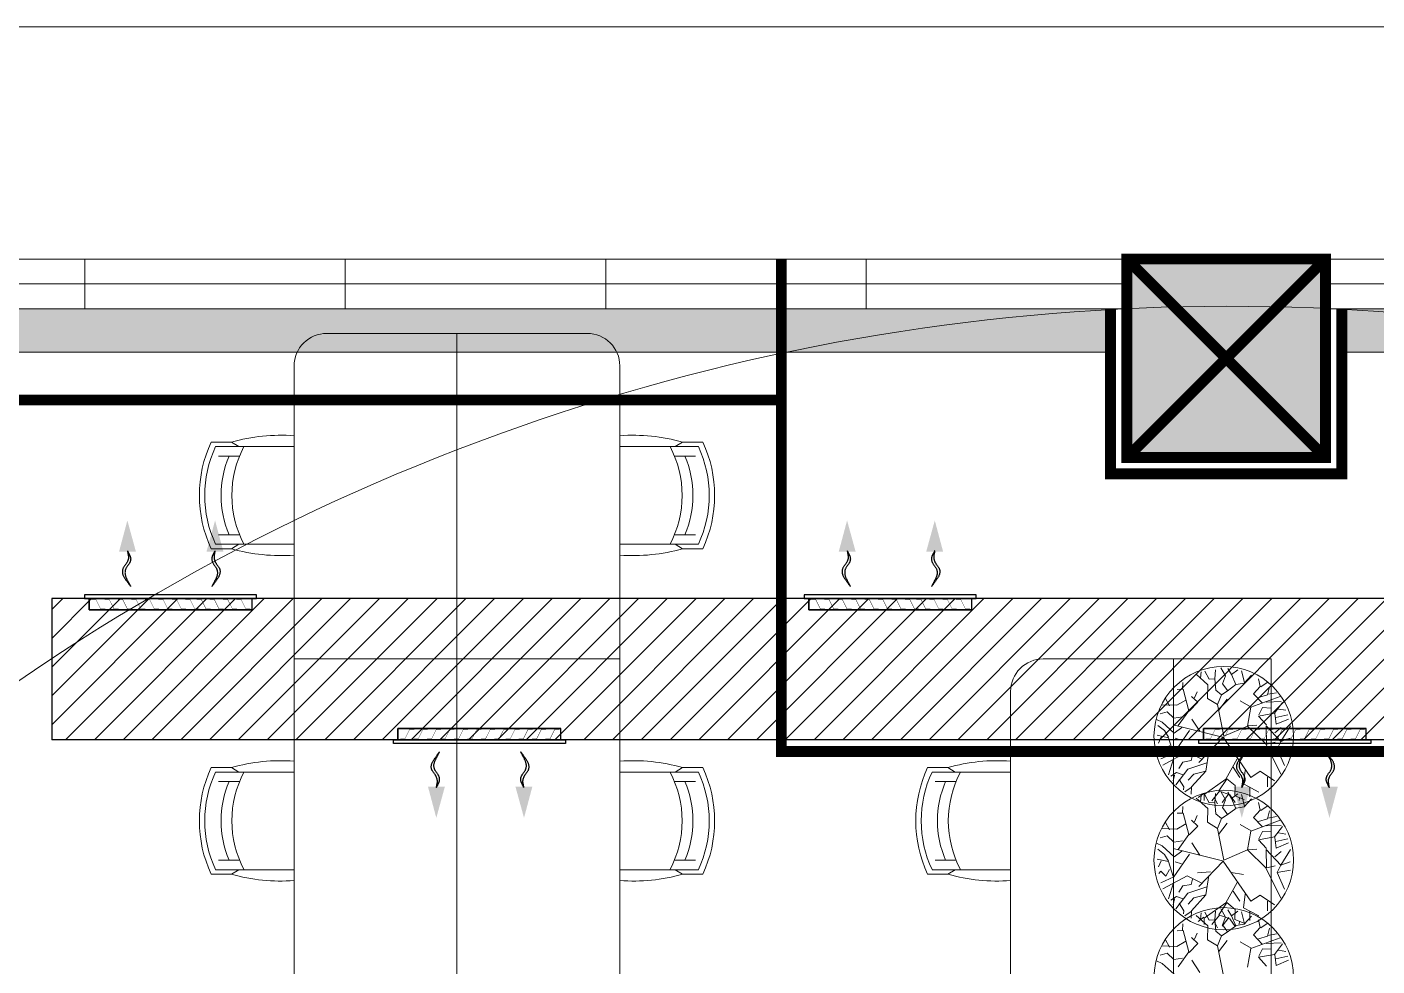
# Model space of a CAD drawing. Header units: millimetres. Extents: x -81374 to 485233, y -39075 to 157313.
# Drawn here: x 41221 to 47439, y 38947 to 43275 of the extents above; entities that cross this region are included whole.
import ezdxf
from ezdxf.enums import TextEntityAlignment as Align

# ---------------------------------------------------------------- set-up
doc = ezdxf.new("R2010")
doc.units = ezdxf.units.MM
doc.linetypes.add('CENTER', pattern=[2, 1.25, -0.25, 0.25, -0.25])
doc.linetypes.add('HIDDEN', pattern=[0.375, 0.25, -0.125])
for name, color, linetype in [('CEN', 252, 'CENTER'), ('Hatch 01_UC', 7, 'Continuous'), ('M-HVAC ELLIPTICAL DUCT', 6, 'Continuous'), ('M-HVAC-GRIL', 6, 'Continuous'), ('M-HVAC-INSULATION', 8, 'Continuous'), ('M-HVAC-SUPP', 4, 'Continuous')]:
    doc.layers.add(name, color=color, linetype=linetype)
for name, color, linetype, lineweight in [('G-IMPT', 8, 'Continuous', 5), ('ID - MODULAR', 44, 'Continuous', 5), ('ID-MODULAR', 44, 'Continuous', 9), ('M HVAC GRILLE', 6, 'Continuous', 13)]:
    doc.layers.add(name, color=color, linetype=linetype, lineweight=lineweight)
doc.styles.get("Standard").update_dxf_attribs({"font": 'arial.ttf'})

# ---------------------------------------------------------------- blocks, each defined once
blk = doc.blocks.new('ng')
at = {"layer": 'CEN', "color": 9, "linetype": 'Continuous', "lineweight": 0, "true_color": 0xc7c8ca}
for p, q in [((39209.2, -1846), (40124.2, -1846)), ((39209.2, -2761), (39209.2, -1846)), ((39209.2, -2761), (40124.2, -1846)), ((40124.2, -2761), (39209.2, -1846)), ((40124.2, -1846), (40124.2, -2761)), ((40124.2, -2761), (39209.2, -2761)), ((40124.2, -2761), (39234.6, -2761))]:
    blk.add_line(p, q, dxfattribs=at)
at = {"layer": 'CEN', "color": 9, "linetype": 'HIDDEN', "lineweight": 0, "ltscale": 1500, "true_color": 0xc7c8ca}
blk.add_line((41715.4, -2111), (47578.8, -2111), dxfattribs=at)
blk.add_lwpolyline([(41715.4, -2761), (41715.4, -491.1), (37615.4, -491.1), (37615.4, -2761.1)], dxfattribs=at)
at = {"layer": 'CEN', "color": 9, "linetype": 'Continuous', "lineweight": 0, "true_color": 0xc7c8ca}
blk.add_lwpolyline([(39134.2, -2532.3), (39134.2, -1771), (40199.2, -1771), (40199.2, -2532.3)], dxfattribs=at)
blk.add_lwpolyline([(40124.2, -2761), (39209.2, -2761), (39209.2, -1846), (40124.2, -1846)], close=True, dxfattribs=at)
blk = doc.blocks.new('floor plan 1')
at = {"layer": 'G-IMPT', "ltscale": 500}
h = blk.add_hatch(color=8, dxfattribs=at)
h.dxf.hatch_style = 1
h.paths.add_polyline_path([(10968.8, -80365.7), (11883.8, -80365.7), (11883.8, -81280.7), (10968.8, -81280.7)])
at = {"layer": 'G-IMPT', "color": 8, "ltscale": 500}
for p, q in [((11219.2, -79437.9), (11219.2, -73437.9)), ((11669.2, -73437.9), (11669.2, -79437.9)), ((11437.4, -77970), (11467, -78115.3)), ((11669.2, -77937.9), (11669.2, -79437.9)), ((12419.2, -79287.9), (12419.2, -77937.9)), ((14219.2, -79437.9), (14219.2, -77937.9)), ((14969.2, -77937.9), (14969.2, -79437.9)), ((14969.2, -77937.9), (14969.2, -79437.9)), ((15719.2, -79437.9), (15719.2, -77937.9)), ((11195.8, -78024.8), (11138.9, -78048.7)), ((11202.7, -78074), (11195.8, -78024.8)), ((11240.7, -78022.5), (11277.2, -78062.9)), ((11327.4, -78016.6), (11313.4, -78103.3)), ((11548.3, -77992.7), (11584, -78049)), ((11647.1, -78018.8), (11597.9, -78087.2)), ((11666.4, -77984.2), (11721.5, -78034.5)), ((11721.5, -78034.5), (11746.8, -78047)), ((11197.2, -78055.6), (11141.8, -78067.8)), ((11185, -78095), (11151.1, -78089.5)), ((11203.4, -78076.2), (11167.1, -78125.1)), ((11277.2, -78062.9), (11203.4, -78076.2)), ((11259.2, -78101.9), (11221.1, -78099.8)), ((11275.8, -78067.7), (11259.2, -78101.9)), ((11461.6, -78088), (11421.1, -78140.3)), ((11597.3, -78085.3), (11556.3, -78126.5)), ((11597.9, -78087.2), (11625.2, -78186.3)), ((11626.8, -78058.5), (11667.9, -78053)), ((11667.9, -78053), (11698.2, -78081.9)), ((11698.2, -78081.9), (11730.3, -78072.3)), ((11242.7, -78126.9), (11173.8, -78129.6)), ((11313.4, -78103.3), (11178, -78153.1)), ((11236.3, -78160), (11226.1, -78196.7)), ((11278.2, -78147.5), (11236.3, -78160)), ((11260.5, -78123.9), (11299.8, -78165.5)), ((11310.8, -78104.1), (11362.4, -78133.4)), ((11448.6, -78161.2), (11421.5, -78178.2)), ((11467, -78115.3), (11448.6, -78161.2)), ((11448.6, -78161.2), (11473.7, -78182.6)), ((11467, -78115.3), (11513.1, -78143.9)), ((11513.1, -78143.9), (11510.8, -78207.1)), ((11556.3, -78126.5), (11585.6, -78153.4)), ((11572.8, -78146.1), (11559.7, -78174.5)), ((11612.7, -78136.5), (11654.1, -78112.8)), ((11654.1, -78112.8), (11721.6, -78115)), ((11687.7, -78109.5), (11706.9, -78146.2)), ((11234.7, -78162.9), (11194.1, -78170.3)), ((11266.7, -78197.8), (11237.7, -78217.7)), ((11299.8, -78165.5), (11269.7, -78199.3)), ((11269.7, -78199.3), (11277.8, -78234.6)), ((11344, -78214.7), (11309.5, -78251.9)), ((11342.4, -78217.5), (11355.7, -78271.6)), ((11379.7, -78208.7), (11344, -78214.7)), ((11386.6, -78236.2), (11344.1, -78219.8)), ((11365.1, -78227.1), (11366.9, -78215.3)), ((11421.5, -78178.2), (11382.3, -78207.9)), ((11382.3, -78207.9), (11401.3, -78253.5)), ((11409.5, -78240.6), (11385.4, -78205.3)), ((11413.5, -78245.8), (11444.2, -78205.4)), ((11419.2, -78178.9), (11442.5, -78212)), ((11442.5, -78212), (11428.8, -78247.3)), ((11457.3, -78257.5), (11492.2, -78213.4)), ((11480, -78225.9), (11466.6, -78198.7)), ((11473.7, -78182.6), (11478.7, -78234.7)), ((11510.8, -78207.1), (11565.3, -78255.6)), ((11527.9, -78242.8), (11527.4, -78214)), ((11625.2, -78186.3), (11651.4, -78185.3)), ((11627.4, -78185.7), (11626.3, -78217.3)), ((11235.4, -78321.7), (11235.4, -78277.2)), ((11346.7, -78290.7), (11276.5, -78253.6)), ((11317.8, -78274.6), (11318.1, -78232)), ((11401.3, -78253.5), (11372.8, -78275.3)), ((11384.5, -78283.7), (11386.6, -78236.2)), ((11423.5, -78314.5), (11384.5, -78283.7)), ((11401.3, -78253.5), (11418, -78282.1)), ((11460.2, -78258.7), (11409.5, -78240.6)), ((11425.1, -78311.6), (11460.2, -78258.7)), ((11428.4, -78313), (11527.9, -78242.8)), ((11428.8, -78247.3), (11451.1, -78285.4)), ((11478.7, -78234.7), (11474.8, -78276)), ((11478.7, -78234.7), (11505.3, -78233.5)), ((11505.3, -78233.5), (11524.1, -78270.3)), ((11519.8, -78350.1), (11586.2, -78276.9)), ((11529.2, -78247.1), (11555.7, -78228)), ((11544, -78237.5), (11541.9, -78267.1)), ((11586.2, -78276.9), (11587, -78243)), ((11588.2, -78273.9), (11616.9, -78254.1)), ((11603, -78358.8), (11658.8, -78286.3)), ((11621.4, -78277.5), (11622.6, -78263.6)), ((11642.2, -78311.4), (11621.4, -78277.5)), ((11244, -78475.3), (11175.1, -78335.4)), ((11270.5, -78349.2), (11203.3, -78304.5)), ((11312.9, -78320.8), (11270.5, -78349.2)), ((11440.5, -78505.7), (11313, -78320.8)), ((11338.5, -78353.2), (11346.7, -78290.7)), ((11393.9, -78367.9), (11363.9, -78321.1)), ((11376.2, -78406.8), (11428.4, -78313)), ((11519.8, -78350.1), (11574.6, -78336)), ((11574.6, -78336), (11601.2, -78308)), ((11624.4, -78332.3), (11654.6, -78343.3)), ((11654.6, -78343.3), (11681.7, -78326.3)), ((11664.5, -78331.5), (11670, -78305.1)), ((11668.2, -78406.1), (11691.3, -78332.3)), ((11191.7, -78453.3), (11158, -78376.2)), ((11440.5, -78505.7), (11553, -78389.3)), ((11506.5, -78439), (11519.8, -78350.1)), ((11515.1, -78387.5), (11603, -78358.8)), ((11539, -78404.8), (11605.4, -78438.5)), ((11582, -78423.1), (11588.2, -78398.9)), ((11588.2, -78398.9), (11626.4, -78391.9)), ((11605.4, -78438.5), (11718.4, -78377.8)), ((11626.4, -78391.9), (11644, -78362.1)), ((11668.1, -78433), (11727, -78406.5)), ((11191.7, -78453.3), (11130.8, -78464.8)), ((11175, -78487.2), (11191.7, -78453.3)), ((11403.9, -78454.2), (11347.1, -78444.4)), ((11498.5, -78457.1), (11558.6, -78452.6)), ((11594.8, -78537.8), (11668.1, -78433)), ((11671, -78434.5), (11691.9, -78504)), ((11686.7, -78467.8), (11703.6, -78435.9)), ((11703.6, -78435.9), (11727.2, -78460.1)), ((11727.2, -78460.1), (11737, -78448.3)), ((12650.3, -78466.5), (12419.2, -78466.5)), ((12650.3, -78466.5), (12781.1, -78466.5)), ((12672.3, -78466.5), (12674, -78466.5)), ((12674, -78466.5), (12708.2, -78445.4)), ((12708.2, -78445.4), (12801.3, -78445.4)), ((13930.2, -78445.4), (13837.1, -78445.4)), ((13988.1, -78466.5), (13857.4, -78466.5)), ((13964.5, -78466.5), (13930.2, -78445.4)), ((13966.2, -78466.5), (13964.5, -78466.5)), ((13988.1, -78466.5), (14219.2, -78466.5)), ((15950.3, -78466.5), (15719.2, -78466.5)), ((15950.3, -78466.5), (16081.1, -78466.5)), ((15972.3, -78466.5), (15974, -78466.5)), ((15974, -78466.5), (16008.2, -78445.4)), ((16008.2, -78445.4), (16101.3, -78445.4)), ((11175, -78487.2), (11129.6, -78558.9)), ((11175, -78487.2), (11131.5, -78502.6)), ((11202.8, -78525.7), (11172.4, -78550.5)), ((11242.1, -78558.7), (11175, -78487.2)), ((11238.5, -78474.9), (11200.9, -78483.8)), ((11240.8, -78474.2), (11242.1, -78558.7)), ((11327.4, -78557.6), (11244, -78475.3)), ((11437.4, -78511), (11327.4, -78557.6)), ((11437.4, -78511), (11467, -78656.3)), ((11443.8, -78507.1), (11671.2, -78563.4)), ((11548.3, -78533.8), (11584, -78590)), ((11631.1, -78551.4), (11666.4, -78525.2)), ((11632.3, -78492.9), (11661.9, -78502)), ((11666.4, -78525.2), (11721.5, -78575.6)), ((11691.9, -78504), (11743.7, -78515.2)), ((11692.5, -78506.1), (11709.8, -78536.6)), ((11725.1, -78507.6), (11738.2, -78479.2)), ((11195.8, -78565.8), (11138.9, -78589.7)), ((11197.2, -78596.6), (11141.8, -78608.9)), ((11202.7, -78615), (11195.8, -78565.8)), ((11240.7, -78563.6), (11277.2, -78603.9)), ((11325.1, -78558.3), (11285.7, -78561.3)), ((11327.4, -78557.6), (11313.4, -78644.3)), ((11647.1, -78559.9), (11597.9, -78628.2)), ((11626.8, -78599.5), (11667.9, -78594)), ((11667.9, -78594), (11698.2, -78622.9)), ((11709.8, -78536.6), (11741.1, -78560.8)), ((11721.5, -78575.6), (11746.8, -78588)), ((11185, -78636), (11151.1, -78630.5)), ((11203.4, -78617.2), (11167.1, -78666.1)), ((11313.4, -78644.3), (11178, -78694.1)), ((11277.2, -78603.9), (11203.4, -78617.2)), ((11259.2, -78642.9), (11221.1, -78640.8)), ((11275.8, -78608.7), (11259.2, -78642.9)), ((11310.8, -78645.1), (11362.4, -78674.4)), ((11461.6, -78629), (11421.1, -78681.3)), ((11467, -78656.3), (11448.6, -78702.2)), ((11467, -78656.3), (11513.1, -78684.9)), ((11597.3, -78626.4), (11556.3, -78667.6)), ((11597.9, -78628.2), (11625.2, -78727.4)), ((11612.7, -78677.5), (11654.1, -78653.9)), ((11654.1, -78653.9), (11721.6, -78656)), ((11687.7, -78650.5), (11706.9, -78687.2)), ((11698.2, -78622.9), (11730.3, -78613.3)), ((11242.7, -78667.9), (11173.8, -78670.6)), ((11234.7, -78703.9), (11194.1, -78711.4)), ((11236.3, -78701.1), (11226.1, -78737.7)), ((11278.2, -78688.5), (11236.3, -78701.1)), ((11260.5, -78664.9), (11299.8, -78706.5)), ((11299.8, -78706.5), (11269.7, -78740.3)), ((11421.5, -78719.2), (11382.3, -78748.9)), ((11419.2, -78719.9), (11442.5, -78753)), ((11448.6, -78702.2), (11421.5, -78719.2)), ((11448.6, -78702.2), (11473.7, -78723.6)), ((11513.1, -78684.9), (11510.8, -78748.1)), ((11556.3, -78667.6), (11585.6, -78694.4)), ((11572.8, -78687.1), (11559.7, -78715.5)), ((11266.7, -78738.8), (11237.7, -78758.7)), ((11269.7, -78740.3), (11277.8, -78775.6)), ((11344, -78755.7), (11309.5, -78792.9)), ((11342.4, -78758.6), (11355.7, -78812.6)), ((11379.7, -78749.7), (11344, -78755.7)), ((11382.3, -78748.9), (11401.3, -78794.5)), ((11409.5, -78811.3), (11385.4, -78776.1)), ((11413.5, -78816.6), (11444.2, -78776.1)), ((11442.5, -78753), (11428.8, -78788.3)), ((11457.3, -78828.2), (11492.2, -78784.1)), ((11480, -78796.6), (11466.6, -78769.4)), ((11473.7, -78723.6), (11478.7, -78775.7)), ((11478.7, -78775.7), (11474.8, -78817)), ((11478.7, -78775.7), (11505.3, -78774.5)), ((11505.3, -78774.5), (11524.1, -78811.3)), ((11510.8, -78748.1), (11565.3, -78796.6)), ((11544, -78778.5), (11541.9, -78808.1)), ((11625.2, -78727.4), (11651.4, -78726.3)), ((11627.4, -78726.7), (11626.3, -78758.3)), ((11346.7, -78861.4), (11276.5, -78824.4)), ((11317.8, -78845.3), (11318.1, -78802.7)), ((11386.6, -78807), (11344.1, -78790.5)), ((11365.1, -78797.8), (11366.9, -78786)), ((11401.3, -78794.5), (11372.8, -78816.3)), ((11384.5, -78854.4), (11386.6, -78807)), ((11401.3, -78794.5), (11418, -78823.1)), ((11460.2, -78829.4), (11409.5, -78811.3)), ((11425.1, -78882.3), (11460.2, -78829.4)), ((11428.4, -78883.7), (11527.9, -78813.5)), ((11428.8, -78788.3), (11451.1, -78826.4)), ((11527.9, -78813.5), (11527.4, -78784.7)), ((11529.2, -78817.8), (11555.7, -78798.7)), ((11586.2, -78847.6), (11587, -78813.7)), ((11588.2, -78844.6), (11616.9, -78824.8)), ((11621.4, -78848.2), (11622.6, -78834.3)), ((11244, -79046.1), (11175.1, -78906.1)), ((11270.5, -78919.9), (11203.3, -78875.2)), ((11235.4, -78892.4), (11235.4, -78847.9)), ((11312.9, -78891.5), (11270.5, -78919.9)), ((11440.5, -79076.4), (11313, -78891.5)), ((11338.5, -78923.9), (11346.7, -78861.4)), ((11393.9, -78938.6), (11363.9, -78891.9)), ((11376.2, -78977.5), (11428.4, -78883.7)), ((11423.5, -78885.2), (11384.5, -78854.4)), ((11519.8, -78920.9), (11586.2, -78847.6)), ((11519.8, -78920.9), (11574.6, -78906.8)), ((11574.6, -78906.8), (11601.2, -78878.7)), ((11603, -78929.5), (11658.8, -78857.1)), ((11642.2, -78882.1), (11621.4, -78848.2)), ((11624.4, -78903), (11654.6, -78914)), ((11654.6, -78914), (11681.7, -78897)), ((11664.5, -78902.2), (11670, -78875.8)), ((11668.2, -78976.9), (11691.3, -78903)), ((11191.7, -79024), (11158, -78946.9)), ((11440.5, -79076.4), (11553, -78960)), ((11506.5, -79009.7), (11519.8, -78920.9)), ((11515.1, -78958.2), (11603, -78929.5)), ((11582, -78993.9), (11588.2, -78969.6)), ((11588.2, -78969.6), (11626.4, -78962.6)), ((11605.4, -79009.3), (11718.4, -78948.5)), ((11626.4, -78962.6), (11644, -78932.8)), ((12419.2, -78916.2), (12650.3, -78916.2)), ((12781.1, -78916.2), (12650.3, -78916.2)), ((12672.3, -78916.2), (12674, -78916.2)), ((12674, -78916.2), (12708.2, -78937.4)), ((12801.3, -78937.4), (12708.2, -78937.4)), ((13837.1, -78937.4), (13930.2, -78937.4)), ((13857.4, -78916.2), (13988.1, -78916.2)), ((13964.5, -78916.2), (13930.2, -78937.4)), ((13966.2, -78916.2), (13964.5, -78916.2)), ((14219.2, -78916.2), (13988.1, -78916.2)), ((15719.2, -78916.2), (15950.3, -78916.2)), ((16081.1, -78916.2), (15950.3, -78916.2)), ((15972.3, -78916.2), (15974, -78916.2)), ((15974, -78916.2), (16008.2, -78937.4)), ((16101.3, -78937.4), (16008.2, -78937.4)), ((11191.7, -79024), (11130.8, -79035.5)), ((11175, -79057.9), (11191.7, -79024)), ((11403.9, -79024.9), (11347.1, -79015.1)), ((11498.5, -79027.8), (11558.6, -79023.3)), ((11539, -78975.5), (11605.4, -79009.3)), ((11594.8, -79108.5), (11668.1, -79003.7)), ((11668.1, -79003.7), (11727, -78977.2)), ((11671, -79005.2), (11691.9, -79074.7)), ((11686.7, -79038.5), (11703.6, -79006.6)), ((11703.6, -79006.6), (11727.2, -79030.8)), ((11727.2, -79030.8), (11737, -79019)), ((11175, -79057.9), (11129.6, -79129.6)), ((11175, -79057.9), (11131.5, -79073.3)), ((11242.1, -79129.4), (11175, -79057.9)), ((11238.5, -79045.6), (11200.9, -79054.6)), ((11240.8, -79044.9), (11242.1, -79129.4)), ((11327.4, -79128.3), (11244, -79046.1)), ((11437.4, -79081.7), (11327.4, -79128.3)), ((11437.4, -79081.7), (11467, -79227)), ((11443.8, -79077.8), (11671.2, -79134.1)), ((11632.3, -79063.7), (11661.9, -79072.8)), ((11691.9, -79074.7), (11743.7, -79086)), ((11692.5, -79076.8), (11709.8, -79107.3)), ((11725.1, -79078.3), (11738.2, -79049.9)), ((11195.8, -79136.6), (11138.9, -79160.4)), ((11202.8, -79096.4), (11172.4, -79121.2)), ((11202.7, -79185.8), (11195.8, -79136.6)), ((11240.7, -79134.3), (11277.2, -79174.6)), ((11325.1, -79129), (11285.7, -79132)), ((11327.4, -79128.3), (11313.4, -79215)), ((11548.3, -79104.5), (11584, -79160.7)), ((11647.1, -79130.6), (11597.9, -79199)), ((11631.1, -79122.1), (11666.4, -79095.9)), ((11666.4, -79095.9), (11721.5, -79146.3)), ((11709.8, -79107.3), (11741.1, -79131.5)), ((11721.5, -79146.3), (11746.8, -79158.7)), ((11197.2, -79167.4), (11141.8, -79179.6)), ((11185, -79206.7), (11151.1, -79201.2)), ((11203.4, -79187.9), (11167.1, -79236.8)), ((11313.4, -79215), (11178, -79264.8)), ((11277.2, -79174.6), (11203.4, -79187.9)), ((11259.2, -79213.6), (11221.1, -79211.5)), ((11275.8, -79179.4), (11259.2, -79213.6)), ((11310.8, -79215.8), (11362.4, -79245.1)), ((11461.6, -79199.8), (11421.1, -79252)), ((11597.3, -79197.1), (11556.3, -79238.3)), ((11597.9, -79199), (11625.2, -79298.1)), ((11626.8, -79170.3), (11667.9, -79164.7)), ((11667.9, -79164.7), (11698.2, -79193.6)), ((11698.2, -79193.6), (11730.3, -79184)), ((11242.7, -79238.6), (11173.8, -79241.3)), ((11234.7, -79274.6), (11194.1, -79282.1)), ((11236.3, -79271.8), (11226.1, -79308.4)), ((11278.2, -79259.2), (11236.3, -79271.8)), ((11260.5, -79235.6), (11299.8, -79277.2)), ((11299.8, -79277.2), (11269.7, -79311)), ((11448.6, -79272.9), (11421.5, -79289.9)), ((11467, -79227), (11448.6, -79272.9)), ((11448.6, -79272.9), (11473.7, -79294.3)), ((11467, -79227), (11513.1, -79255.7)), ((11513.1, -79255.7), (11510.8, -79318.8)), ((11556.3, -79238.3), (11585.6, -79265.1)), ((11572.8, -79257.8), (11559.7, -79286.2)), ((11612.7, -79248.2), (11654.1, -79224.6)), ((11654.1, -79224.6), (11721.6, -79226.7)), ((11687.7, -79221.2), (11706.9, -79257.9)), ((11266.7, -79309.5), (11237.7, -79329.4)), ((11269.7, -79311), (11277.8, -79346.3)), ((11344, -79326.4), (11309.5, -79363.6)), ((11342.4, -79329.3), (11355.7, -79383.3)), ((11379.7, -79320.4), (11344, -79326.4)), ((11421.5, -79289.9), (11382.3, -79319.7)), ((11382.3, -79319.7), (11401.3, -79365.2)), ((11419.2, -79290.6), (11442.5, -79323.7)), ((11442.5, -79323.7), (11428.8, -79359.1)), ((11473.7, -79294.3), (11478.7, -79346.4)), ((11510.8, -79318.8), (11565.3, -79367.3)), ((11625.2, -79298.1), (11651.4, -79297)), ((11627.4, -79297.4), (11626.3, -79329)), ((11401.3, -79365.2), (11372.8, -79387.1)), ((11401.3, -79365.2), (11418, -79393.8)), ((11428.8, -79359.1), (11451.1, -79397.1)), ((11478.7, -79346.4), (11474.8, -79387.7)), ((11478.7, -79346.4), (11505.3, -79345.2)), ((11505.3, -79345.2), (11524.1, -79382)), ((11544, -79349.3), (11541.9, -79378.8)), ((11669.2, -79437.9), (11219.2, -79437.9)), ((11669.2, -79437.9), (12269.2, -79437.9)), ((14969.2, -79437.9), (14219.2, -79437.9)), ((14219.2, -80787.9), (14219.2, -79437.9)), ((14219.2, -79437.9), (14969.2, -79437.9)), ((14969.2, -79437.9), (15719.2, -79437.9)), ((14969.2, -79437.9), (14969.2, -80937.9)), ((15719.2, -79437.9), (14969.2, -79437.9)), ((14969.2, -79437.9), (14969.2, -80937.9)), ((15719.2, -80787.9), (15719.2, -79437.9)), ((13930.2, -79945.4), (13837.1, -79945.4)), ((13964.5, -79966.5), (13930.2, -79945.4)), ((15974, -79966.5), (16008.2, -79945.4)), ((16008.2, -79945.4), (16101.3, -79945.4)), ((13988.1, -79966.5), (13857.4, -79966.5)), ((13966.2, -79966.5), (13964.5, -79966.5)), ((13988.1, -79966.5), (14219.2, -79966.5)), ((15950.3, -79966.5), (15719.2, -79966.5)), ((15950.3, -79966.5), (16081.1, -79966.5)), ((15972.3, -79966.5), (15974, -79966.5)), ((13837.1, -80437.4), (13930.2, -80437.4)), ((13857.4, -80416.2), (13988.1, -80416.2)), ((13964.5, -80416.2), (13930.2, -80437.4)), ((13966.2, -80416.2), (13964.5, -80416.2)), ((14219.2, -80416.2), (13988.1, -80416.2)), ((15719.2, -80416.2), (15950.3, -80416.2)), ((16081.1, -80416.2), (15950.3, -80416.2)), ((15972.3, -80416.2), (15974, -80416.2)), ((15974, -80416.2), (16008.2, -80437.4)), ((16101.3, -80437.4), (16008.2, -80437.4)), ((14969.2, -80937.9), (14369.2, -80937.9)), ((14969.2, -80937.9), (15569.2, -80937.9))]:
    blk.add_line(p, q, dxfattribs=at)
at = {"layer": 'G-IMPT', "color": 8, "ltscale": 500, "extrusion": (0, 0, -1)}
for p, q in [((12767.2, -78510.3), (12670.7, -78510.3)), ((13871.3, -78510.3), (13967.7, -78510.3)), ((16067.2, -78510.3), (15970.7, -78510.3)), ((12767.2, -78872.4), (12670.7, -78872.4)), ((13871.3, -78872.4), (13967.7, -78872.4)), ((16067.2, -78872.4), (15970.7, -78872.4)), ((13871.3, -80010.3), (13967.7, -80010.3)), ((16067.2, -80010.3), (15970.7, -80010.3)), ((13871.3, -80372.4), (13967.7, -80372.4)), ((16067.2, -80372.4), (15970.7, -80372.4))]:
    blk.add_line(p, q, dxfattribs=at)
at = {"layer": 'G-IMPT', "color": 55, "linetype": 'Continuous', "true_color": 0xb49f4b}
for p, q in [((10968.8, -81051.9), (1844.2, -81051.9)), ((20932.1, -81051.9), (11883.8, -81051.9)), ((10968.8, -81280.7), (1844.2, -81280.7)), ((20932.1, -81280.7), (11883.8, -81280.7))]:
    blk.add_line(p, q, dxfattribs=at)
at = {"layer": 'G-IMPT', "linetype": 'Continuous'}
for p, q in [((13083.8, -81051.9), (13083.8, -81280.7)), ((14283.8, -81051.9), (14283.8, -81280.7)), ((15483.8, -81051.9), (15483.8, -81280.7)), ((16683.8, -81051.9), (16683.8, -81280.7)), ((10968.8, -81166.3), (1844.2, -81166.3)), ((20932.1, -81166.3), (11883.8, -81166.3))]:
    blk.add_line(p, q, dxfattribs=at)
at = {"layer": 'G-IMPT', "color": 8, "ltscale": 500}
for centre in [(11437.4, -77970), (11437.4, -78511), (11437.4, -79081.7)]:
    blk.add_circle(centre, 321.5, dxfattribs=at)
for centre, start, end in [((12269.2, -79287.9), 270, 0), ((14369.2, -80787.9), 180, 270), ((15569.2, -80787.9), 270, 0)]:
    blk.add_arc(centre, 150, start, end, dxfattribs=at)
for centre, major_axis, start_param, end_param in [((12480.8, -79252.5), (-838.5, 0), 4.437818, 4.785935), ((15780.8, -79252.5), (-838.5, 0), 4.437818, 4.785935), ((12225.2, -78691.4), (-480.9, 0), 2.65511, 3.628104), ((12300.2, -78691.4), (530.9, 0), -0.437348, 0.437328), ((12275.2, -78691.4), (-580.8, 0), 2.704257, 3.578932), ((15525.2, -78691.4), (-480.9, 0), 2.65511, 3.628104), ((15600.2, -78691.4), (530.9, 0), -0.437348, 0.437328), ((15575.2, -78691.4), (-580.8, 0), 2.704257, 3.578932), ((12300.2, -78691.4), (455.9, 0), -0.408385, 0.408365), ((15600.2, -78691.4), (455.9, 0), -0.408385, 0.408365), ((12480.8, -78130.2), (-838.5, 0), 1.49727, 1.845387), ((15780.8, -78130.2), (-838.5, 0), 1.49727, 1.845387), ((15780.8, -80752.5), (-838.5, 0), 4.437818, 4.785935), ((15575.2, -80191.4), (-580.8, 0), 2.704257, 3.578932), ((15525.2, -80191.4), (-480.9, 0), 2.65511, 3.628104), ((15600.2, -80191.4), (455.9, 0), -0.408385, 0.408365), ((15600.2, -80191.4), (530.9, 0), -0.437348, 0.437328), ((15780.8, -79630.2), (-838.5, 0), 1.49727, 1.845387)]:
    blk.add_ellipse(centre, major_axis=major_axis, ratio=1, start_param=start_param, end_param=end_param, dxfattribs=at)
at = {"layer": 'G-IMPT', "color": 8, "ltscale": 500, "extrusion": (0, 0, -1)}
for centre, major_axis, start_param, end_param in [((14157.6, -79252.5), (838.5, 0), 4.437818, 4.785935), ((14363.2, -78691.4), (580.8, 0), 2.704257, 3.578932), ((14338.3, -78691.4), (-530.9, 0), -0.437348, 0.437328), ((14413.2, -78691.4), (480.9, 0), 2.65511, 3.628104), ((14338.3, -78691.4), (-455.9, 0), -0.408385, 0.408365), ((14157.6, -78130.2), (838.5, 0), 1.49727, 1.845387), ((14363.2, -80191.4), (580.8, 0), 2.704257, 3.578932), ((14157.6, -80752.5), (838.5, 0), 4.437818, 4.785935), ((14338.3, -80191.4), (-530.9, 0), -0.437348, 0.437328), ((14338.3, -80191.4), (-455.9, 0), -0.408385, 0.408365), ((14413.2, -80191.4), (480.9, 0), 2.65511, 3.628104), ((14157.6, -79630.2), (838.5, 0), 1.49727, 1.845387)]:
    blk.add_ellipse(centre, major_axis=major_axis, ratio=1, start_param=start_param, end_param=end_param, dxfattribs=at)
at = {"layer": 'ID - MODULAR', "color": 8, "ltscale": 500}
blk.add_line((41272.1, -82350.1), (0, -82350.1), dxfattribs=at)
blk.add_arc((11420.4, -71220.8), 9842.1, 158.92407, 26.97429, dxfattribs=at)
at = {"layer": 'CEN', "linetype": 'Continuous'}
blk.add_blockref('ng', (-28240.4, -78519.6), dxfattribs=at)
at = {"layer": 'G-IMPT', "color": 8, "ltscale": 500}
for rotation, p in [(359.99915, (39680.6, -4989.6, 0)), (359.99915, (35886.7, -10139.3, 0)), (270.00085, (28873.3, -20643.5, 0)), (359.99915, (11975.3, -26935.4, 0)), (359.99915, (15267.6, -26935.4, 0)), (359.99915, (26686.3, -26987.7, 0)), (270.00085, (15861.1, -28615, 0)), (89.99915, (23697.8, -33300.6, 0)), (89.99915, (23597.9, -35337.7, 0)), (89.99915, (23597.9, -37388.3, 0)), (359.99915, (13750.4, -37781.5, 0)), (89.99915, (23697.8, -40746.8, 0)), (89.99915, (23597.8, -44302.5, 0)), (89.99915, (23597.8, -46399.1, 0)), (89.99915, (23697.8, -48339.8, 0)), (89.99915, (23697.8, -54280, 0)), (359.99915, (27418.1, -55702.4, 0)), (89.99915, (9671.9, -65856.5, 0)), (359.99915, (4684.1, -67403.4, 0)), (359.99915, (8737.2, -67403.4, 0))]:
    blk.add_attdef('PARTITIONTYPE', text='', height=200, rotation=rotation, dxfattribs=at).set_placement(p, align=Align.MIDDLE_CENTER)
blk = doc.blocks.new('RAAAA')
at = {"linetype": 'Continuous', "ltscale": 1000}
for points in [[(363, 0, 0), (363, 0, 0), (364, 0, 0), (364, 0, 0), (365, 0, 0), (366, 0, 0), (367, -1, 0), (368, -1, 0), (369, -1, 0), (371, -1, 0), (373, -2, 0), (374, -2, 0), (377, -2, 0), (379, -3, 0), (381, -3, 0), (384, -4, 0), (387, -4, 0), (390, -5, 0), (393, -5, 0), (397, -6, 0), (400, -6, 0), (404, -7, 0), (408, -8, 0), (412, -8, 0), (416, -9, 0), (421, -10, 0), (421, -10, 0), (425, -11, 0), (430, -11, 0), (435, -11, 0), (439, -11, 0), (444, -11, 0), (449, -11, 0), (454, -10, 0), (459, -10, 0), (464, -9, 0), (468, -7, 0), (473, -6, 0), (478, -4, 0), (483, -2, 0), (488, 0, 0), (494, 2, 0), (499, 4, 0), (504, 7, 0), (509, 10, 0), (514, 13, 0), (519, 16, 0), (525, 20, 0), (530, 24, 0), (535, 28, 0), (541, 32, 0), (546, 36, 0), (546, 36, 0), (552, 40, 0), (557, 44, 0), (563, 48, 0), (568, 51, 0), (574, 54, 0), (580, 56, 0), (586, 58, 0), (592, 60, 0), (598, 61, 0), (604, 62, 0), (610, 62, 0), (616, 62, 0), (622, 62, 0), (628, 61, 0), (635, 60, 0), (641, 59, 0), (648, 57, 0), (654, 55, 0), (661, 52, 0), (668, 49, 0), (675, 46, 0), (681, 42, 0), (688, 38, 0), (695, 33, 0), (702, 28, 0), (702, 28, 0), (709, 23, 0), (716, 19, 0), (722, 14, 0), (728, 10, 0), (734, 5, 0), (740, 1, 0), (745, -2, 0), (750, -6, 0), (755, -9, 0), (759, -13, 0), (763, -15, 0), (767, -18, 0), (771, -21, 0), (774, -23, 0), (777, -25, 0), (779, -27, 0), (782, -29, 0), (784, -31, 0), (786, -32, 0), (787, -33, 0), (789, -34, 0), (790, -35, 0), (790, -35, 0), (791, -35, 0), (791, -36, 0)], [(363, 0, 0), (363, 0, 0), (364, 0, 0), (364, 0, 0), (365, -1, 0), (366, -1, 0), (367, -2, 0), (368, -2, 0), (369, -3, 0), (371, -4, 0), (373, -5, 0), (374, -5, 0), (377, -6, 0), (379, -8, 0), (381, -9, 0), (384, -10, 0), (387, -12, 0), (390, -13, 0), (393, -15, 0), (397, -16, 0), (400, -18, 0), (404, -20, 0), (408, -22, 0), (412, -24, 0), (416, -26, 0), (421, -28, 0), (421, -28, 0), (425, -30, 0), (430, -32, 0), (435, -34, 0), (439, -35, 0), (444, -36, 0), (449, -37, 0), (454, -37, 0), (459, -38, 0), (464, -38, 0), (468, -37, 0), (473, -37, 0), (478, -36, 0), (483, -35, 0), (488, -33, 0), (494, -32, 0), (499, -30, 0), (504, -28, 0), (509, -25, 0), (514, -22, 0), (519, -19, 0), (525, -16, 0), (530, -13, 0), (535, -9, 0), (541, -5, 0), (546, 0, 0), (546, 0, 0), (552, 4, 0), (557, 8, 0), (563, 12, 0), (568, 15, 0), (574, 18, 0), (580, 21, 0), (586, 23, 0), (592, 25, 0), (598, 27, 0), (604, 28, 0), (610, 29, 0), (616, 30, 0), (622, 30, 0), (628, 31, 0), (635, 30, 0), (641, 30, 0), (648, 29, 0), (654, 28, 0), (661, 26, 0), (668, 24, 0), (675, 22, 0), (681, 20, 0), (688, 17, 0), (695, 14, 0), (702, 10, 0), (702, 10, 0), (709, 7, 0), (716, 3, 0), (722, 0, 0), (728, -3, 0), (734, -6, 0), (740, -9, 0), (745, -12, 0), (750, -14, 0), (755, -17, 0), (759, -19, 0), (763, -21, 0), (767, -23, 0), (771, -25, 0), (774, -27, 0), (777, -28, 0), (779, -30, 0), (782, -31, 0), (784, -32, 0), (786, -33, 0), (787, -34, 0), (789, -34, 0), (790, -35, 0), (790, -35, 0), (791, -35, 0), (791, -36, 0)]]:
    blk.add_polyline3d(points, dxfattribs=at)
blk.add_solid([(373, 101), (0, 0), (373, -101)], dxfattribs=at)
blk = doc.blocks.new('zw$77DE')
at = {"layer": 'M-HVAC-GRIL', "linetype": 'ByBlock'}
blk.add_lwpolyline([(0, 750), (0, 771.4), (-17.1, 771.4), (-17.1, -21.4), (0, -21.4), (0, 0), (0, 750), (51.4, 750), (51.4, 0), (0, 0), (51.4, 0), (51.4, 750), (51.4, 750)], dxfattribs=at)
at = {"layer": 'M-HVAC-GRIL', "lineweight": 0, "const_width": 1.71}
for points in [[(3.9, 678.6), (3.9, 700.1), (46.7, 721.5), (46.7, 742.9)], [(3.9, 617.2), (3.9, 638.6), (46.7, 660.1), (46.7, 681.5)], [(3.9, 555.8), (3.9, 577.2), (46.7, 598.6), (46.7, 620.1)], [(3.9, 495.6), (3.9, 517.1), (46.7, 538.5), (46.7, 559.9)], [(3.9, 444), (3.9, 465.4), (46.7, 486.8), (46.7, 508.3)], [(3.9, 381.8), (3.9, 403.2), (46.7, 424.7), (46.7, 446.1)], [(3.9, 319.7), (3.9, 341.1), (46.7, 362.5), (46.7, 384)], [(3.9, 257.5), (3.9, 279), (46.7, 300.4), (46.7, 321.8)], [(3.9, 195.4), (3.9, 216.8), (46.7, 238.2), (46.7, 259.7)], [(3.9, 133.2), (3.9, 154.7), (46.7, 176.1), (46.7, 197.5)], [(3.9, 71.8), (3.9, 93.2), (46.7, 114.7), (46.7, 136.1)], [(3.9, 10.4), (3.9, 31.8), (46.7, 53.2), (46.7, 74.7)]]:
    blk.add_lwpolyline(points, dxfattribs=at)
at = {"layer": 'M-HVAC-SUPP'}
for p, xscale, yscale, zscale, rotation in [((-360.3, 580.5), 0.3839999997941416, 0.3839999997941416, 0.3839999997941416, 359.7971218112731), ((-360.3, 176.5), -0.3839999997941415, 0.3839999997941436, 0.3839999997941436, 180.2028781887378)]:
    blk.add_blockref('RAAAA', p, dxfattribs=dict(at, xscale=xscale, yscale=yscale, zscale=zscale, rotation=rotation))
blk = doc.blocks.new('jyfhg')
at = {"layer": 'M HVAC GRILLE', "color": 7}
blk.add_blockref('zw$77DE', (-100, -700), dxfattribs=at)

msp = doc.modelspace()

# ---------------------------------------------------------------- hatches: boundary and pattern name
at = {"layer": 'Hatch 01_UC', "linetype": 'Continuous'}
h = msp.add_hatch(color=8, dxfattribs=at)
h.dxf.hatch_style = 1
h.paths.add_polyline_path([(47202, 41290.3), (46287, 41290.3), (46287, 42205.3), (47202, 42205.3)])
at = {"layer": 'Hatch 01_UC', "linetype": 'Continuous', "lineweight": 0, "transparency": 33554597}
h = msp.add_hatch(dxfattribs=at)
h.set_pattern_fill('GOST_WOOD', color=8, scale=15, angle=360)
h.set_pattern_definition([(90, (-3669.04, 79304.89), (90, -5e-14), [150, -30]), (90, (-3639.04, 79274.89), (90, -5e-14), [90, -22.5, 45, -22.5]), (90, (-3609.04, 79229.89), (90, -5e-14), [150, -30])])
h.paths.add_polyline_path([(46210.4, 41776.5), (46210.4, 41976.5), (37312.1, 41976.5), (37312.1, 41776.5)])
h = msp.add_hatch(dxfattribs=at)
h.set_pattern_fill('GOST_WOOD', color=8, scale=15, angle=360)
h.set_pattern_definition([(90, (6370.54, 79304.89), (90, -5e-14), [150, -30]), (90, (6400.54, 79274.89), (90, -5e-14), [90, -22.5, 45, -22.5]), (90, (6430.54, 79229.89), (90, -5e-14), [150, -30])])
h.paths.add_polyline_path([(56250, 41776.5), (56250, 41976.5), (47275.4, 41976.5), (47275.4, 41776.5)])
at = {"layer": 'M-HVAC-INSULATION'}
h = msp.add_hatch(dxfattribs=at)
h.set_pattern_fill('ANSI31', color=26, scale=750, angle=360, style=0)
h.set_pattern_definition([(45, (496839.4, -82098.82), (-66.29126, 66.29126), [])])
h.paths.add_polyline_path([(41335.4, 40640.1), (41335.4, 39990.1), (49344.2, 39990.1), (49344.2, 40640.1)])

# ---------------------------------------------------------------- linework, layer by layer
at = {"layer": 'CEN', "color": 11, "linetype": 'HIDDEN', "lineweight": 0, "ltscale": 1500, "const_width": 50}
for points in [[(44695.8, 42205.3), (44695.7, 39935.4), (48795.7, 39935.4), (48795.7, 42205.4)], [(44695.8, 41555.3), (38832.4, 41555.3)]]:
    msp.add_lwpolyline(points, dxfattribs=at)
at = {"layer": 'CEN', "color": 11, "linetype": 'Continuous', "lineweight": 0, "const_width": 50}
msp.add_lwpolyline([(46287, 42205.3), (47202, 42205.3), (47202, 41290.3), (46287, 41290.3)], close=True, dxfattribs=at)
for points in [[(46287, 42205.3), (47202, 41290.3)], [(47202, 42205.3), (46287, 41290.3)], [(46287, 42205.3), (47176.6, 42205.3)], [(46287, 41290.3), (46287, 42205.3)], [(46287, 42205.3), (47202, 42205.3)], [(47202, 42205.3), (47202, 41290.3)], [(47277, 41976.5), (47277, 41215.3), (46212, 41215.3), (46212, 41976.5)], [(47202, 41290.3), (46287, 41290.3)]]:
    msp.add_lwpolyline(points, dxfattribs=at)
at = {"layer": 'ID-MODULAR', "color": 45, "linetype": 'Continuous'}
for points in [[(46210.4, 41776.5), (46210.4, 41976.5), (37312.1, 41976.5), (37312.1, 41776.5)], [(56250, 41776.5), (56250, 41976.5), (47275.4, 41976.5), (47275.4, 41776.5)]]:
    msp.add_lwpolyline(points, close=True, dxfattribs=at)
at = {"layer": 'M-HVAC ELLIPTICAL DUCT', "linetype": 'Continuous'}
for p, q in [((49344.2, 40640.1, 0), (41335.4, 40640.1, 0)), ((41335.4, 40640.1, 0), (41335.4, 39990.1, 0)), ((49344.2, 39990.1, 0), (41335.4, 39990.1, 0))]:
    msp.add_line(p, q, dxfattribs=at)

# ---------------------------------------------------------------- block references
at = {"linetype": 'Continuous', "rotation": 180}
msp.add_blockref('floor plan 1', (58170.8, -39075.4), dxfattribs=at)
at = {"layer": 'M HVAC GRILLE', "color": 0, "rotation": 270}
for p in [(42206.8, 40540.1, 0), (45521.8, 40540.1, 0)]:
    msp.add_blockref('jyfhg', p, dxfattribs=at)
at = {"layer": 'M HVAC GRILLE', "color": 0, "xscale": -1, "rotation": 269.9999999999999}
for p in [(43629.8, 40090.1, 0), (47339.9, 40090.1, 0)]:
    msp.add_blockref('jyfhg', p, dxfattribs=at)

doc.saveas('drawing.dxf')
